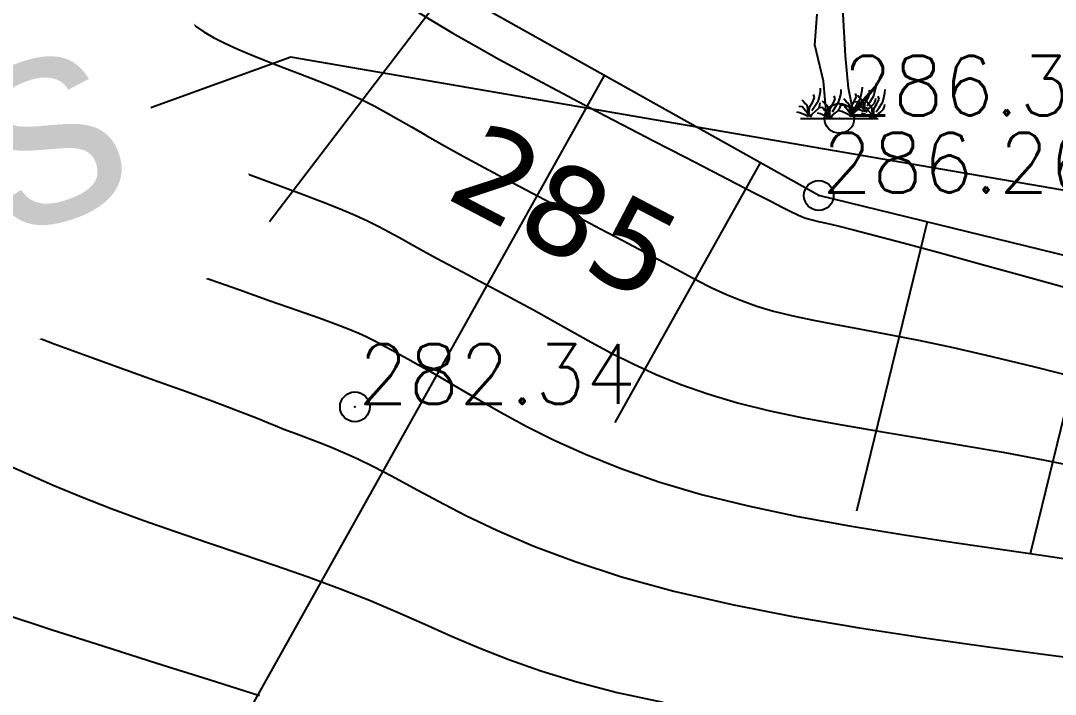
# Model space of a CAD drawing. Header units: millimetres. Extents: x 524954 to 526204, y 9523489 to 9524010.
# Drawn here: x 525878.64 to 525896.01, y 9523711.18 to 9523722.49 of the extents above; entities that cross this region are included whole.
import ezdxf
from ezdxf import colors
from ezdxf.entities.mleader import LeaderData, LeaderLine
from ezdxf.enums import TextEntityAlignment as Align
from ezdxf.math import Vec2, Vec3

# ---------------------------------------------------------------- set-up
doc = ezdxf.new("R2010")
doc.units = ezdxf.units.MM
doc.header["$PDMODE"] = 32
doc.header["$PDSIZE"] = 0.5
doc.linetypes.add('ACAD_ISO12W100', pattern=[21, 12, -3, 0, -3, 0, -3])
for name, color, linetype in [('Arbre', 34, 'ACAD_ISO12W100'), ('CN_01_00', 3, 'Continuous'), ('CN_02_00', 4, 'Continuous'), ('CN_05_00', 6, 'Continuous'), ('CN_10_00', 1, 'Continuous'), ('Cotation Courbes de niveau', 7, 'Continuous'), ('ETQ PAIR', 7, 'Continuous'), ('Haut_Talus', 30, 'Continuous'), ('Talus', 2, 'Continuous'), ('TopoAlt', 3, 'Continuous'), ('TOPOJIS', 7, 'Continuous')]:
    doc.layers.add(name, color=color, linetype=linetype)
doc.styles.add('Simplex 1.0', font='Simplex.shx', dxfattribs={"width": 0.99, "height": 1})
doc.styles.get("Standard").update_dxf_attribs({"font": 'arial.ttf'})
doc.styles.add('Verdana 1.0', font='verdana.ttf', dxfattribs={"width": 0.99, "height": 1})

# ---------------------------------------------------------------- blocks, each defined once
blk = doc.blocks.new('TCPOINT M')
at = {"color": 0}
blk.add_point((0, 0), dxfattribs=at)
at = {"layer": 'TopoAlt', "style": 'Simplex 1.0', "width": 0.99}
blk.add_attdef('ALT', (0.15, 0.15), '', height=1, dxfattribs=at)
blk = doc.blocks.new('v088')
at = {"linetype": 'Continuous'}
for p, q in [((0.102, 1.053), (0.043, 2.109)), ((-0.412, 1.235), (-0.373, 1.752)), ((-0.268, 0.628), (-0.412, 1.235)), ((0.151, 0.506), (0.102, 1.053)), ((-0.213, 0), (-0.268, 0.628)), ((0.256, 0), (0.151, 0.506)), ((-0.654, 0), (0.654, 0))]:
    blk.add_line(p, q, dxfattribs=at)
at = {"color": 3, "linetype": 'Continuous'}
for p, q in [((0.385, 0.474), (0.387, 0.526)), ((0.603, 0.474), (0.615, 0.531)), ((0.615, 0.531), (0.618, 0.584)), ((-0.452, 0.267), (-0.416, 0.349)), ((-0.416, 0.349), (-0.433, 0.399)), ((-0.353, 0.303), (-0.329, 0.397)), ((-0.329, 0.397), (-0.317, 0.454)), ((-0.317, 0.454), (-0.315, 0.507)), ((-0.07, 0.329), (-0.087, 0.38)), ((-0.007, 0.284), (0.017, 0.377)), ((0.017, 0.377), (0.029, 0.435)), ((0.029, 0.435), (0.031, 0.488)), ((0.25, 0.286), (0.286, 0.368)), ((0.286, 0.368), (0.269, 0.418)), ((0.346, 0.341), (0.305, 0.385)), ((0.349, 0.322), (0.373, 0.416)), ((0.373, 0.416), (0.385, 0.474)), ((0.481, 0.344), (0.517, 0.426)), ((0.517, 0.426), (0.5, 0.476)), ((0.524, 0.291), (0.579, 0.38)), ((0.579, 0.38), (0.603, 0.474)), ((0.666, 0.325), (0.649, 0.375)), ((0.728, 0.279), (0.752, 0.373)), ((0.752, 0.373), (0.765, 0.43)), ((0.765, 0.43), (0.767, 0.483)), ((-0.618, 0.197), (-0.683, 0.202)), ((-0.587, 0.264), (-0.627, 0.308)), ((-0.596, 0.159), (-0.618, 0.197)), ((-0.541, 0.224), (-0.587, 0.264)), ((-0.529, 0.166), (-0.541, 0.224)), ((-0.505, 0.106), (-0.502, 0.188)), ((-0.502, 0.188), (-0.452, 0.267)), ((-0.464, 0.132), (-0.409, 0.214)), ((-0.409, 0.214), (-0.353, 0.303)), ((-0.387, 0.132), (-0.341, 0.178)), ((-0.341, 0.178), (-0.327, 0.226)), ((-0.272, 0.178), (-0.337, 0.183)), ((-0.327, 0.226), (-0.32, 0.26)), ((-0.24, 0.245), (-0.281, 0.288)), ((-0.25, 0.139), (-0.272, 0.178)), ((-0.195, 0.204), (-0.24, 0.245)), ((-0.183, 0.147), (-0.195, 0.204)), ((-0.156, 0.168), (-0.106, 0.248)), ((-0.118, 0.113), (-0.063, 0.195)), ((-0.106, 0.248), (-0.07, 0.329)), ((-0.063, 0.195), (-0.007, 0.284)), ((0.005, 0.159), (0.019, 0.207)), ((0.019, 0.207), (0.026, 0.24)), ((0.084, 0.216), (0.019, 0.221)), ((0.115, 0.284), (0.075, 0.327)), ((0.106, 0.178), (0.084, 0.216)), ((0.166, 0.106), (0.106, 0.178)), ((0.161, 0.243), (0.115, 0.284)), ((0.173, 0.185), (0.161, 0.243)), ((0.178, 0.118), (0.173, 0.185)), ((0.197, 0.125), (0.2, 0.207)), ((0.2, 0.207), (0.25, 0.286)), ((0.272, 0.173), (0.221, 0.183)), ((0.238, 0.151), (0.293, 0.233)), ((0.315, 0.274), (0.25, 0.279)), ((0.293, 0.233), (0.349, 0.322)), ((0.337, 0.236), (0.315, 0.274)), ((0.315, 0.151), (0.361, 0.197)), ((0.397, 0.163), (0.337, 0.236)), ((0.392, 0.301), (0.346, 0.341)), ((0.361, 0.197), (0.375, 0.245)), ((0.375, 0.245), (0.382, 0.279)), ((0.404, 0.243), (0.392, 0.301)), ((0.464, 0.173), (0.399, 0.178)), ((0.409, 0.175), (0.404, 0.243)), ((0.428, 0.183), (0.43, 0.264)), ((0.433, 0.113), (0.428, 0.183)), ((0.43, 0.264), (0.481, 0.344)), ((0.495, 0.24), (0.454, 0.284)), ((0.469, 0.209), (0.524, 0.291)), ((0.474, 0.149), (0.546, 0.209)), ((0.541, 0.2), (0.495, 0.24)), ((0.553, 0.142), (0.541, 0.2)), ((0.546, 0.209), (0.591, 0.255)), ((0.579, 0.163), (0.63, 0.243)), ((0.591, 0.255), (0.606, 0.303)), ((0.606, 0.303), (0.613, 0.337)), ((0.618, 0.108), (0.673, 0.19)), ((0.63, 0.243), (0.666, 0.325)), ((0.673, 0.19), (0.728, 0.279)), ((0.74, 0.154), (0.755, 0.202)), ((0.755, 0.202), (0.762, 0.236)), ((-0.661, 0.096), (-0.712, 0.106)), ((-0.567, 0.053), (-0.661, 0.096)), ((-0.536, 0.087), (-0.596, 0.159)), ((-0.527, 0.031), (-0.567, 0.053)), ((-0.5, 0.031), (-0.536, 0.087)), ((-0.524, 0.099), (-0.529, 0.166)), ((-0.5, 0.036), (-0.505, 0.106)), ((-0.483, 0.022), (-0.459, 0.072)), ((-0.459, 0.072), (-0.387, 0.132)), ((-0.315, 0.077), (-0.365, 0.087)), ((-0.221, 0.034), (-0.315, 0.077)), ((-0.19, 0.067), (-0.25, 0.139)), ((-0.18, 0.012), (-0.221, 0.034)), ((-0.154, 0.012), (-0.19, 0.067)), ((-0.178, 0.079), (-0.183, 0.147)), ((-0.159, 0.087), (-0.156, 0.168)), ((-0.154, 0.017), (-0.159, 0.087)), ((-0.137, 0.002), (-0.113, 0.053)), ((-0.113, 0.053), (-0.041, 0.113)), ((-0.041, 0.113), (0.005, 0.159)), ((0.041, 0.115), (-0.01, 0.125)), ((0.135, 0.072), (0.041, 0.115)), ((0.175, 0.05), (0.135, 0.072)), ((0.202, 0.05), (0.166, 0.106)), ((0.202, 0.055), (0.197, 0.125)), ((0.219, 0.041), (0.243, 0.091)), ((0.243, 0.091), (0.315, 0.151)), ((0.365, 0.13), (0.272, 0.173)), ((0.406, 0.108), (0.365, 0.13)), ((0.421, 0.072), (0.37, 0.082)), ((0.433, 0.108), (0.397, 0.163)), ((0.514, 0.029), (0.421, 0.072)), ((0.45, 0.099), (0.474, 0.149)), ((0.486, 0.135), (0.464, 0.173)), ((0.546, 0.063), (0.486, 0.135)), ((0.555, 0.007), (0.514, 0.029)), ((0.582, 0.007), (0.546, 0.063)), ((0.558, 0.075), (0.553, 0.142)), ((0.577, 0.082), (0.579, 0.163)), ((0.582, 0.012), (0.577, 0.082)), ((0.599, -0.002), (0.623, 0.048)), ((0.623, 0.048), (0.695, 0.108)), ((0.695, 0.108), (0.74, 0.154))]:
    blk.add_line(p, q, dxfattribs=at)

msp = doc.modelspace()

# ---------------------------------------------------------------- linework, layer by layer
at = {"layer": 'CN_01_00', "flags": 128}
for points, elevation in [([(525878.357, 9523719.558), (525878.804, 9523719.334), (525879.321, 9523719.102), (525879.894, 9523718.865), (525880.499, 9523718.629), (525881.116, 9523718.398), (525881.724, 9523718.178), (525882.302, 9523717.972), (525882.828, 9523717.787), (525883.282, 9523717.628), (525883.648, 9523717.497), (525883.933, 9523717.391), (525884.151, 9523717.307), (525884.314, 9523717.241), (525884.436, 9523717.187), (525884.529, 9523717.141), (525884.608, 9523717.099), (525884.684, 9523717.057), (525884.77, 9523717.01), (525884.872, 9523716.955), (525884.992, 9523716.89), (525885.135, 9523716.811), (525885.306, 9523716.716), (525885.508, 9523716.602), (525885.745, 9523716.466), (525886.021, 9523716.304), (525886.34, 9523716.117), (525886.706, 9523715.907), (525887.122, 9523715.682), (525887.591, 9523715.447), (525888.117, 9523715.209), (525888.703, 9523714.973), (525889.353, 9523714.746), (525890.069, 9523714.534), (525890.852, 9523714.341), (525891.686, 9523714.166), (525892.553, 9523714.008), (525893.433, 9523713.862), (525894.308, 9523713.728), (525895.159, 9523713.603), (525895.967, 9523713.484), (525896.713, 9523713.368)], 283), ([(525878.299, 9523715.082), (525878.729, 9523714.889), (525879.182, 9523714.692), (525879.658, 9523714.495), (525880.16, 9523714.298), (525880.688, 9523714.104), (525881.235, 9523713.912), (525881.793, 9523713.721), (525882.356, 9523713.531), (525882.915, 9523713.341), (525883.463, 9523713.149), (525883.992, 9523712.956), (525884.494, 9523712.759), (525884.966, 9523712.56), (525885.42, 9523712.358), (525885.871, 9523712.157), (525886.336, 9523711.957), (525886.831, 9523711.761), (525887.371, 9523711.57), (525887.973, 9523711.386), (525888.652, 9523711.211), (525889.418, 9523711.046)], 281)]:
    msp.add_lwpolyline(points, dxfattribs=dict(at, elevation=elevation))
at = {"layer": 'CN_02_00', "flags": 128}
for points, elevation in [([(525885.318, 9523722.623), (525885.584, 9523722.462), (525885.893, 9523722.28), (525886.251, 9523722.074), (525886.664, 9523721.843), (525887.135, 9523721.587), (525887.649, 9523721.313), (525888.189, 9523721.028), (525888.737, 9523720.743), (525889.275, 9523720.464), (525889.785, 9523720.201), (525890.249, 9523719.962), (525890.65, 9523719.756), (525890.974, 9523719.589), (525891.228, 9523719.457), (525891.422, 9523719.357), (525891.568, 9523719.284), (525891.675, 9523719.231), (525891.755, 9523719.195), (525891.819, 9523719.171), (525891.878, 9523719.153), (525891.944, 9523719.137), (525892.033, 9523719.116), (525892.163, 9523719.086), (525892.353, 9523719.041), (525892.619, 9523718.975), (525892.98, 9523718.882), (525893.454, 9523718.757), (525894.058, 9523718.595), (525894.802, 9523718.391), (525895.657, 9523718.154), (525896.588, 9523717.895)], 286), ([(525878.508, 9523722.41), (525878.644, 9523722.224), (525878.762, 9523722.061), (525878.873, 9523721.91), (525878.988, 9523721.764), (525879.113, 9523721.619), (525879.255, 9523721.475), (525879.421, 9523721.331), (525879.615, 9523721.184), (525879.844, 9523721.035), (525880.115, 9523720.881), (525880.433, 9523720.722), (525880.802, 9523720.557), (525881.21, 9523720.387), (525881.644, 9523720.217), (525882.09, 9523720.048), (525882.533, 9523719.884), (525882.959, 9523719.728), (525883.355, 9523719.581), (525883.706, 9523719.448), (525884.003, 9523719.33), (525884.252, 9523719.224), (525884.463, 9523719.127), (525884.649, 9523719.035), (525884.819, 9523718.945), (525884.984, 9523718.854), (525885.156, 9523718.757), (525885.344, 9523718.652), (525885.558, 9523718.535), (525885.797, 9523718.408), (525886.057, 9523718.269), (525886.336, 9523718.122), (525886.629, 9523717.965), (525886.933, 9523717.802), (525887.246, 9523717.631), (525887.564, 9523717.455), (525887.885, 9523717.274), (525888.214, 9523717.091), (525888.555, 9523716.907), (525888.917, 9523716.726), (525889.303, 9523716.55), (525889.721, 9523716.381), (525890.175, 9523716.221), (525890.672, 9523716.074), (525891.216, 9523715.94), (525891.802, 9523715.816), (525892.423, 9523715.701), (525893.073, 9523715.589), (525893.745, 9523715.477), (525894.433, 9523715.363), (525895.129, 9523715.242), (525895.828, 9523715.11), (525896.523, 9523714.967)], 284), ([(525878.581, 9523717.302), (525879.203, 9523717.063), (525879.816, 9523716.836), (525880.403, 9523716.625), (525880.944, 9523716.432), (525881.42, 9523716.263), (525881.818, 9523716.118), (525882.144, 9523715.996), (525882.408, 9523715.894), (525882.623, 9523715.809), (525882.799, 9523715.737), (525882.949, 9523715.676), (525883.082, 9523715.621), (525883.211, 9523715.571), (525883.346, 9523715.521), (525883.493, 9523715.468), (525883.655, 9523715.406), (525883.839, 9523715.334), (525884.048, 9523715.244), (525884.287, 9523715.135), (525884.56, 9523715.001), (525884.873, 9523714.838), (525885.231, 9523714.644), (525885.64, 9523714.424), (525886.109, 9523714.183), (525886.644, 9523713.929), (525887.254, 9523713.668), (525887.945, 9523713.407), (525888.726, 9523713.152), (525889.605, 9523712.91), (525890.581, 9523712.686), (525891.629, 9523712.481), (525892.717, 9523712.294), (525893.811, 9523712.126), (525894.878, 9523711.975), (525895.887, 9523711.842), (525896.805, 9523711.726)], 282)]:
    msp.add_lwpolyline(points, dxfattribs=dict(at, elevation=elevation))
at = {"layer": 'CN_05_00', "elevation": 285, "flags": 128}
msp.add_lwpolyline([(525881.449, 9523722.491), (525881.571, 9523722.393), (525881.711, 9523722.298), (525881.873, 9523722.205), (525882.063, 9523722.11), (525882.282, 9523722.011), (525882.527, 9523721.909), (525882.79, 9523721.805), (525883.064, 9523721.698), (525883.342, 9523721.591), (525883.617, 9523721.483), (525883.882, 9523721.375), (525884.131, 9523721.268), (525884.358, 9523721.163), (525884.57, 9523721.056), (525884.776, 9523720.946), (525884.983, 9523720.829), (525885.201, 9523720.704), (525885.439, 9523720.567), (525885.703, 9523720.416), (525886.004, 9523720.248), (525886.347, 9523720.061), (525886.723, 9523719.86), (525887.123, 9523719.649), (525887.536, 9523719.432), (525887.952, 9523719.215), (525888.359, 9523719.001), (525888.748, 9523718.797), (525889.107, 9523718.605), (525889.43, 9523718.431), (525889.721, 9523718.274), (525889.989, 9523718.132), (525890.242, 9523718.005), (525890.489, 9523717.891), (525890.738, 9523717.788), (525890.997, 9523717.696), (525891.275, 9523717.613), (525891.58, 9523717.538), (525891.918, 9523717.466), (525892.293, 9523717.394), (525892.713, 9523717.315), (525893.182, 9523717.226), (525893.707, 9523717.123), (525894.292, 9523716.999), (525894.943, 9523716.852), (525895.662, 9523716.679), (525896.435, 9523716.483)], dxfattribs=at)
at = {"layer": 'CN_10_00', "elevation": 280, "flags": 128}
msp.add_lwpolyline([(525878.307, 9523712.545), (525879.152, 9523712.267), (525880.033, 9523711.985), (525880.925, 9523711.703), (525881.804, 9523711.426), (525882.646, 9523711.16)], dxfattribs=at)
at = {"layer": 'Haut_Talus', "flags": 128}
msp.add_lwpolyline([(525967.078, 9523715.393), (525957.192, 9523708.253), (525951.507, 9523706.558), (525940.086, 9523708.234), (525936.511, 9523709.489), (525930.217, 9523713.237), (525920.65, 9523712.519), (525913.717, 9523714.747), (525902.983, 9523716.877), (525892.035, 9523719.553), (525886.205, 9523722.816), (525884.458, 9523724.15), (525882.759, 9523726.185), (525872.154, 9523732.071)], dxfattribs=at)
at = {"layer": 'Talus'}
for p, q in [((525883.659, 9523725.107), (525879.821, 9523721.903)), ((525885.851, 9523723.086), (525882.817, 9523719.112)), ((525888.435, 9523721.568), (525881.11, 9523708.478)), ((525891.053, 9523720.103), (525888.611, 9523715.74)), ((525893.856, 9523719.108), (525892.669, 9523714.251)), ((525896.77, 9523718.396), (525895.583, 9523713.539))]:
    msp.add_line(p, q, dxfattribs=at)

# ---------------------------------------------------------------- block references
at = {"layer": 'Arbre'}
msp.add_blockref('v088', (525892.381, 9523720.847), dxfattribs=at)
at = {"layer": 'TOPOJIS'}
ref = msp.add_blockref('TCPOINT M', (525892.381, 9523720.847, 286.34), dxfattribs=at)
ref.add_attrib('ALT', '286.34', (525892.431, 9523720.897, 286.34), dxfattribs={"layer": 'TopoAlt', "height": 1, "style": 'Simplex 1.0', "width": 0.99})
ref = msp.add_blockref('TCPOINT M', (525892.035, 9523719.553, 286.26), dxfattribs=at)
ref.add_attrib('ALT', '286.26', (525892.085, 9523719.603, 286.26), dxfattribs={"layer": 'TopoAlt', "height": 1, "style": 'Simplex 1.0', "width": 0.99})
ref = msp.add_blockref('TCPOINT M', (525884.249, 9523716.004, 282.34), dxfattribs=at)
ref.add_attrib('ALT', '282.34', (525884.299, 9523716.054, 282.34), dxfattribs={"layer": 'TopoAlt', "height": 1, "style": 'Simplex 1.0', "width": 0.99})

# ---------------------------------------------------------------- texts
at = {"layer": 'Cotation Courbes de niveau', "style": 'Verdana 1.0', "width": 0.99}
msp.add_text('285', height=1.5, rotation=332.3841, dxfattribs=at).set_placement((525887.796, 9523719.296, 285), align=Align.MIDDLE_CENTER)

# ---------------------------------------------------------------- next in the draw order: leaders
at = {"layer": 'ETQ PAIR'}
ml = msp.add_multileader_mtext('Standard', dxfattribs=at)
ml.set_content('Cheminement des piétons', color=256)
ml.set_leader_properties()
ml.build(insert=Vec2(0, 0))
ml.multileader.update_dxf_attribs({"has_text_frame": 1, "dogleg_length": 2.5, "arrow_head_size": 3.5})
ctx = ml.context
ctx.base_point, ctx.char_height, ctx.arrow_head_size, ctx.landing_gap_size, ctx.plane_origin, ctx.plane_x_axis, ctx.plane_y_axis = Vec3(525826.318, 9523701.272), 3.5, 3.5, 0.8, Vec3(525997.151, 9523585.717), Vec3(0.940159, 0.340735), Vec3(-0.340735, 0.940159)
ctx.text_align_type = 1
notes = []
notes.append((ctx, [(0, (1, 1, 0), (525883.172, 9523721.877), (-0.940159, -0.340735), 2.5, [(1, [(525926.36, 9523709.377), (525955.549, 9523709.392)], 0, [])])]))
ctx.mtext.insert, ctx.mtext.text_direction, ctx.mtext.rotation, ctx.mtext.alignment, ctx.mtext.flow_direction = Vec3(525852.808, 9523713.251), Vec3(0.940159, 0.340735), 0.347698, 2, 5
ctx.mtext.has_bg_fill, ctx.mtext.bg_color, ctx.mtext.bg_scale_factor, ctx.mtext.bg_transparency, ctx.mtext.use_window_bg_color = 1, -1027028792, 1.5, 0, 1
for ctx, leaders in notes:
    for number, flags, end, landing, length, lines in leaders:
        leader = LeaderData()
        leader.index, (leader.has_last_leader_line, leader.has_dogleg_vector, leader.attachment_direction) = number, flags
        leader.last_leader_point, leader.dogleg_vector, leader.dogleg_length = Vec3(end), Vec3(landing), length
        for number, points, colour, breaks in lines:
            line = LeaderLine()
            line.index, line.vertices, line.color, line.breaks = number, Vec3.list(points), colors.encode_raw_color(colour), breaks
            leader.lines.append(line)
        ctx.leaders.append(leader)

doc.saveas('drawing.dxf')
